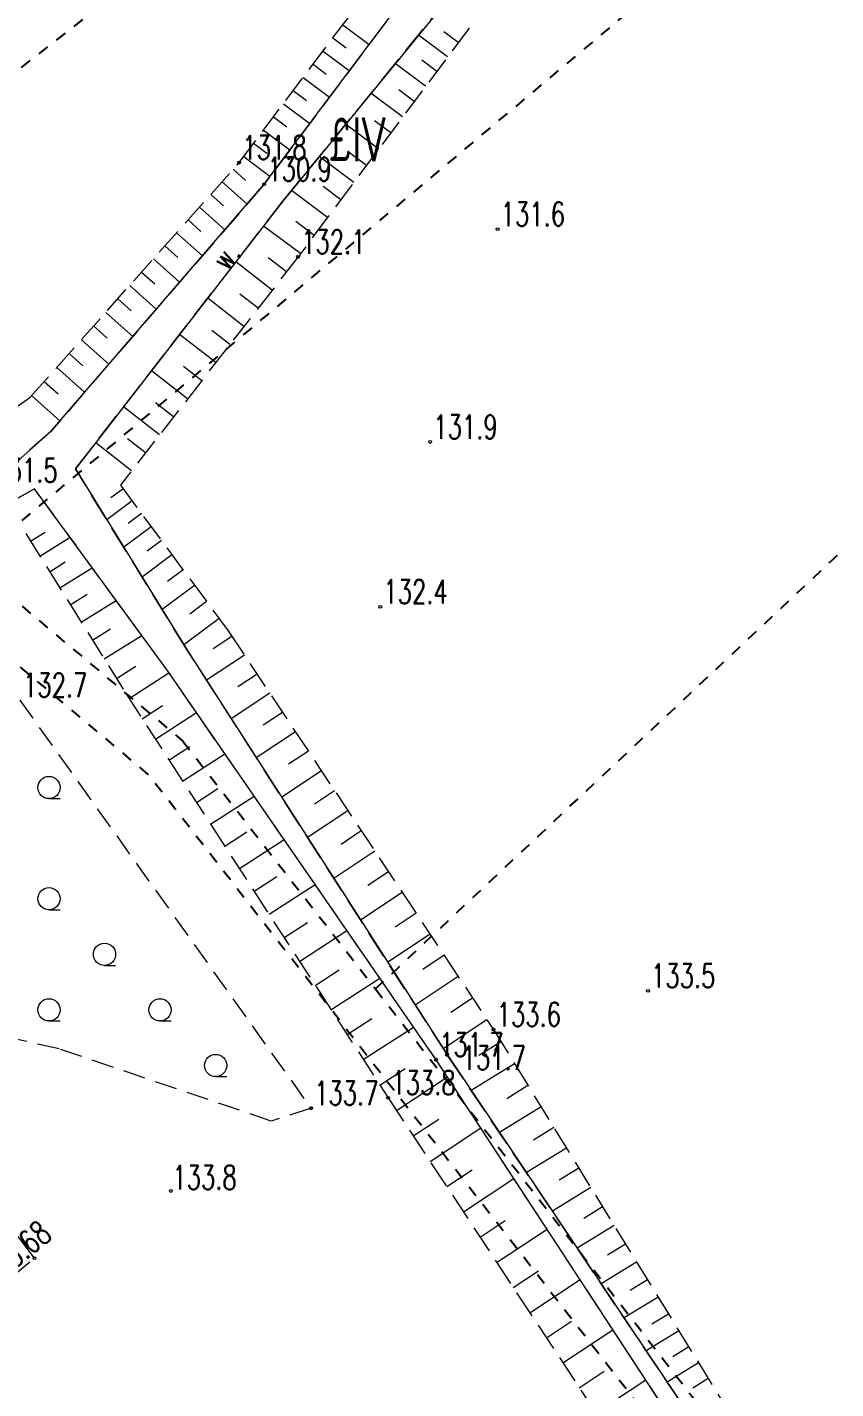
# Model space of a CAD drawing. Header units: metres. Extents: x 7583802 to 7586368, y 5958992 to 5960558.
# Drawn here: x 7586009.9 to 7586060.8, y 5959615.5 to 5959701.3 of the extents above; entities that cross this region are included whole.
import ezdxf
from ezdxf.enums import TextEntityAlignment as Align

# ---------------------------------------------------------------- set-up
doc = ezdxf.new("R2010")
doc.units = ezdxf.units.M
for name, pattern in [('2', [3, 2, -1]), ('3_1', [0]), ('3_BUBZ02', [2.45, 1.75, -0.7]), ('3_BUBZ02G', [2.45, 1.75, -0.7]), ('3_KTJZ01', [4, 3, -1]), ('3_PTRW02', [0]), ('3_PTTL', [2.1, 1.4, -0.7]), ('GUZ', [1.4, 0.7, -0.7])]:
    doc.linetypes.add(name, pattern=pattern)
doc.layers.get('0').update_dxf_attribs({"color": 250, "linetype": 'CONTINUOUS', "lineweight": 100})
for name, color, linetype, lineweight in [('BUBZ_L_1', 7, '3_BUBZ02', 18), ('KONTURY_L_0', 114, '2', 25), ('KONTURY_NR_T_0', 114, 'CONTINUOUS', 25), ('KTJZ_L_0', 7, '3_KTJZ01', 18), ('PTRW_E_T_0', 7, 'CONTINUOUS', 15), ('PTRW_L_1', 7, 'CONTINUOUS', 18), ('PTTL_L_4', 7, '3_PTTL', 18), ('RTPW_T_0', 7, 'CONTINUOUS', 15), ('RTPW_T_1', 7, 'CONTINUOUS', 15)]:
    doc.layers.add(name, color=color, linetype=linetype, lineweight=lineweight)
doc.styles.get("Standard").update_dxf_attribs({"font": 'Simplex.SHX', "width": 0.75})

# ---------------------------------------------------------------- blocks, each defined once
blk = doc.blocks.new('3_PTTL05')
at = {"linetype": 'CONTINUOUS'}
blk.add_line((0, -0.7), (0.7, -0.7), dxfattribs=at)
blk.add_circle((0, 0), 0.7, dxfattribs=at)
blk = doc.blocks.new('3_RTPW01')
at = {"linetype": 'CONTINUOUS'}
blk.add_circle((0, 0), 0.09, dxfattribs=at)
blk = doc.blocks.new('3_RTPW02')
at = {"linetype": 'CONTINUOUS'}
blk.add_circle((0, 0), 0.09, dxfattribs=at)

msp = doc.modelspace()

# ---------------------------------------------------------------- linework, layer by layer
at = {"layer": 'BUBZ_L_1', "linetype": '3_BUBZ02G'}
for p, q in [((7586023.23, 5959692.75), (7586032.33, 5959704.85)), ((7586037.69, 5959701.19), (7586026.94, 5959686.81)), ((7586010.05, 5959677.96), (7586023.23, 5959692.75)), ((7586026.94, 5959686.81), (7586015.75, 5959672.44)), ((7586005.04, 5959674.4), (7586010.05, 5959677.96)), ((7586015.75, 5959672.44), (7586022.55, 5959663.26)), ((7586009.8, 5959669.39), (7586016.07, 5959659.36)), ((7586022.55, 5959663.26), (7586039.249, 5959638.163)), ((7586016.07, 5959659.36), (7586032.614, 5959633.863)), ((7586039.249, 5959638.163), (7586054.18, 5959613.9)), ((7586032.614, 5959633.863), (7586048.26, 5959610.14))]:
    msp.add_line(p, q, dxfattribs=at)
at = {"layer": 'BUBZ_L_1', "linetype": '3_BUBZ02'}
for p, q in [((7586033.95, 5959703.56), (7586024.81, 5959691.39)), ((7586025.99, 5959690.33), (7586035.8, 5959702.34)), ((7586024.81, 5959691.39), (7586011.34, 5959675.8)), ((7586012.92, 5959673.46), (7586025.99, 5959690.33)), ((7586011.34, 5959675.8), (7586007.55, 5959672.43)), ((7586020, 5959661.99), (7586012.92, 5959673.46)), ((7586010.34, 5959672.22), (7585988.24, 5959659.65)), ((7586018.76, 5959660.7), (7586010.34, 5959672.22)), ((7586036.326, 5959636.585), (7586020, 5959661.99)), ((7586035.63, 5959636.27), (7586018.76, 5959660.7)), ((7586052.392, 5959612.694), (7586036.326, 5959636.585)), ((7586051.46, 5959612.1), (7586035.63, 5959636.27))]:
    msp.add_line(p, q, dxfattribs=at)
at = {"layer": 'BUBZ_L_1', "linetype": '3_1'}
for p, q in [((7586029.138, 5959700.605), (7586029.966, 5959699.982)), ((7586029.761, 5959701.434), (7586031.418, 5959700.188)), ((7586036.36, 5959699.411), (7586034.527, 5959700.781)), ((7586037.031, 5959700.308), (7586036.133, 5959700.979)), ((7586028.514, 5959699.776), (7586030.172, 5959698.53)), ((7586027.891, 5959698.947), (7586028.72, 5959698.324)), ((7586034.975, 5959697.558), (7586033.062, 5959698.988)), ((7586035.675, 5959698.494), (7586034.738, 5959699.194)), ((7586027.267, 5959698.118), (7586028.926, 5959696.87)), ((7586026.643, 5959697.288), (7586027.473, 5959696.664)), ((7586034.26, 5959696.601), (7586033.283, 5959697.332)), ((7586026.019, 5959696.458), (7586027.679, 5959695.21)), ((7586033.529, 5959695.624), (7586031.533, 5959697.117)), ((7586025.394, 5959695.628), (7586026.225, 5959695.004)), ((7586024.77, 5959694.797), (7586026.431, 5959693.548)), ((7586032.021, 5959693.607), (7586029.938, 5959695.164)), ((7586032.783, 5959694.626), (7586031.764, 5959695.389)), ((7586024.145, 5959693.967), (7586024.976, 5959693.342)), ((7586023.52, 5959693.136), (7586025.182, 5959691.885)), ((7586030.448, 5959691.502), (7586028.274, 5959693.127)), ((7586031.243, 5959692.566), (7586030.179, 5959693.361)), ((7586022.855, 5959692.329), (7586023.636, 5959691.632)), ((7586022.153, 5959691.541), (7586023.728, 5959690.137)), ((7586029.635, 5959690.415), (7586028.525, 5959691.245)), ((7586021.445, 5959690.747), (7586022.239, 5959690.04)), ((7586028.805, 5959689.305), (7586026.538, 5959691.001)), ((7586020.733, 5959689.948), (7586022.332, 5959688.522)), ((7586020.015, 5959689.142), (7586020.82, 5959688.424)), ((7586027.096, 5959687.019), (7586024.771, 5959688.757)), ((7586027.958, 5959688.171), (7586026.805, 5959689.033)), ((7586019.291, 5959688.33), (7586020.915, 5959686.882)), ((7586018.561, 5959687.511), (7586019.38, 5959686.782)), ((7586017.827, 5959686.686), (7586019.476, 5959685.216)), ((7586025.316, 5959684.725), (7586023.028, 5959686.507)), ((7586026.209, 5959685.871), (7586025.063, 5959686.763)), ((7586017.086, 5959685.855), (7586017.917, 5959685.115)), ((7586016.339, 5959685.018), (7586018.015, 5959683.525)), ((7586024.426, 5959683.581), (7586023.283, 5959684.471)), ((7586015.587, 5959684.174), (7586016.431, 5959683.422)), ((7586023.536, 5959682.438), (7586021.253, 5959684.216)), ((7586014.829, 5959683.323), (7586016.53, 5959681.807)), ((7586014.066, 5959682.466), (7586014.923, 5959681.702)), ((7586021.759, 5959680.157), (7586019.482, 5959681.93)), ((7586022.647, 5959681.297), (7586021.507, 5959682.185)), ((7586013.296, 5959681.602), (7586015.023, 5959680.063)), ((7586012.52, 5959680.732), (7586013.391, 5959679.956)), ((7586011.739, 5959679.855), (7586013.493, 5959678.292)), ((7586019.987, 5959677.881), (7586017.716, 5959679.65)), ((7586020.873, 5959679.018), (7586019.736, 5959679.904)), ((7586010.951, 5959678.971), (7586011.835, 5959678.183)), ((7586010.157, 5959678.08), (7586011.939, 5959676.493)), ((7586019.103, 5959676.746), (7586017.968, 5959677.629)), ((7586018.219, 5959675.611), (7586015.954, 5959677.376)), ((7586016.456, 5959673.347), (7586014.196, 5959675.107)), ((7586017.337, 5959674.478), (7586016.206, 5959675.359)), ((7586016.485, 5959671.448), (7586014.891, 5959670.267)), ((7586015.918, 5959672.213), (7586015.154, 5959671.646)), ((7586017.075, 5959670.651), (7586016.244, 5959670.036)), ((7586017.691, 5959669.82), (7586015.959, 5959668.537)), ((7586010.094, 5959668.919), (7586011.006, 5959669.49)), ((7586010.686, 5959667.973), (7586012.579, 5959669.156)), ((7586018.332, 5959668.954), (7586017.429, 5959668.286)), ((7586019.001, 5959668.052), (7586017.119, 5959666.658)), ((7586011.3, 5959666.99), (7586012.282, 5959667.604)), ((7586011.937, 5959665.971), (7586013.976, 5959667.245)), ((7586019.698, 5959667.111), (7586018.717, 5959666.384)), ((7586012.598, 5959664.913), (7586013.656, 5959665.575)), ((7586020.424, 5959666.13), (7586018.38, 5959664.615)), ((7586013.285, 5959663.816), (7586015.48, 5959665.188)), ((7586021.181, 5959665.108), (7586020.116, 5959664.318)), ((7586021.971, 5959664.042), (7586019.749, 5959662.396)), ((7586013.997, 5959662.677), (7586015.135, 5959663.389)), ((7586014.735, 5959661.495), (7586017.099, 5959662.973)), ((7586022.777, 5959662.919), (7586021.595, 5959662.133)), ((7586023.563, 5959661.738), (7586021.181, 5959660.152)), ((7586015.502, 5959660.269), (7586016.728, 5959661.035)), ((7586016.3, 5959659.006), (7586018.807, 5959660.632)), ((7586024.356, 5959660.546), (7586023.155, 5959659.748)), ((7586025.154, 5959659.346), (7586022.734, 5959657.735)), ((7586017.125, 5959657.734), (7586018.397, 5959658.559)), ((7586017.962, 5959656.444), (7586020.543, 5959658.118)), ((7586025.96, 5959658.136), (7586024.74, 5959657.324)), ((7586026.771, 5959656.916), (7586024.312, 5959655.28)), ((7586018.812, 5959655.134), (7586020.121, 5959655.984)), ((7586019.674, 5959653.806), (7586022.33, 5959655.53)), ((7586027.589, 5959655.686), (7586026.35, 5959654.862)), ((7586028.414, 5959654.447), (7586025.916, 5959652.785)), ((7586020.548, 5959652.458), (7586021.896, 5959653.333)), ((7586021.435, 5959651.091), (7586024.17, 5959652.866)), ((7586029.245, 5959653.198), (7586027.986, 5959652.36)), ((7586030.083, 5959651.939), (7586027.545, 5959650.25)), ((7586022.336, 5959649.704), (7586023.723, 5959650.604)), ((7586023.249, 5959648.296), (7586026.064, 5959650.123)), ((7586030.927, 5959650.67), (7586029.648, 5959649.818)), ((7586031.779, 5959649.39), (7586029.2, 5959647.674)), ((7586024.175, 5959646.868), (7586025.604, 5959647.795)), ((7586032.637, 5959648.101), (7586031.337, 5959647.236)), ((7586025.116, 5959645.419), (7586028.014, 5959647.3)), ((7586033.501, 5959646.801), (7586030.881, 5959645.058)), ((7586026.07, 5959643.949), (7586027.54, 5959644.903)), ((7586034.373, 5959645.491), (7586033.053, 5959644.612)), ((7586027.037, 5959642.457), (7586030.021, 5959644.393)), ((7586035.252, 5959644.171), (7586032.59, 5959642.399)), ((7586036.137, 5959642.839), (7586034.796, 5959641.947)), ((7586028.019, 5959640.944), (7586029.533, 5959641.926)), ((7586037.03, 5959641.498), (7586034.325, 5959639.698)), ((7586029.016, 5959639.409), (7586032.087, 5959641.401)), ((7586037.93, 5959640.145), (7586036.567, 5959639.238)), ((7586030.027, 5959637.851), (7586031.584, 5959638.862)), ((7586031.052, 5959636.27), (7586034.214, 5959638.321)), ((7586038.837, 5959638.782), (7586036.089, 5959636.954)), ((7586039.724, 5959637.391), (7586038.331, 5959636.534)), ((7586032.093, 5959634.666), (7586033.697, 5959635.707)), ((7586040.582, 5959635.998), (7586037.851, 5959634.317)), ((7586033.144, 5959633.06), (7586036.348, 5959635.174)), ((7586041.422, 5959634.632), (7586040.084, 5959633.809)), ((7586042.245, 5959633.295), (7586039.623, 5959631.681)), ((7586034.199, 5959631.46), (7586035.798, 5959632.515)), ((7586035.252, 5959629.863), (7586038.446, 5959631.97)), ((7586043.051, 5959631.984), (7586041.767, 5959631.194)), ((7586043.842, 5959630.7), (7586041.325, 5959629.151)), ((7586044.616, 5959629.441), (7586043.383, 5959628.683)), ((7586036.304, 5959628.269), (7586037.898, 5959629.32)), ((7586037.354, 5959626.677), (7586040.538, 5959628.777)), ((7586045.375, 5959628.208), (7586042.959, 5959626.722)), ((7586046.118, 5959627), (7586044.935, 5959626.272)), ((7586038.402, 5959625.087), (7586039.992, 5959626.135)), ((7586039.449, 5959623.5), (7586042.623, 5959625.593)), ((7586046.847, 5959625.817), (7586044.527, 5959624.39)), ((7586047.56, 5959624.657), (7586046.424, 5959623.958)), ((7586048.26, 5959623.521), (7586046.033, 5959622.151)), ((7586040.494, 5959621.916), (7586042.078, 5959622.961)), ((7586041.537, 5959620.334), (7586044.701, 5959622.42)), ((7586048.945, 5959622.407), (7586047.854, 5959621.736)), ((7586049.616, 5959621.317), (7586047.478, 5959620.001)), ((7586050.274, 5959620.248), (7586049.226, 5959619.603)), ((7586042.579, 5959618.754), (7586044.158, 5959619.796)), ((7586043.619, 5959617.177), (7586046.772, 5959619.257)), ((7586050.918, 5959619.2), (7586048.866, 5959617.938)), ((7586051.55, 5959618.174), (7586050.544, 5959617.556)), ((7586044.657, 5959615.603), (7586046.231, 5959616.641)), ((7586052.168, 5959617.169), (7586050.198, 5959615.956)), ((7586045.694, 5959614.031), (7586048.837, 5959616.105)), ((7586052.775, 5959616.184), (7586051.809, 5959615.59))]:
    msp.add_line(p, q, dxfattribs=at)
msp.add_point((7586037.69, 5959701.19), dxfattribs=at)
at = {"layer": 'KONTURY_L_0', "linetype": 'GUZ'}
for p, q in [((7586066.47, 5959742.94), (7585988.51, 5959682.47)), ((7586031.82, 5959640.72), (7586134.58, 5959737.18)), ((7586006.34, 5959667.51), (7586069.9, 5959720.8)), ((7586017.51, 5959654.23), (7585986.09, 5959680.59)), ((7586006.34, 5959667.51), (7586019.68, 5959656.33)), ((7586019.68, 5959656.33), (7586031.82, 5959640.72)), ((7586057.91, 5959602.27), (7586017.51, 5959654.23)), ((7586031.82, 5959640.72), (7586060.39, 5959603.96))]:
    msp.add_line(p, q, dxfattribs=at)
at = {"layer": 'KTJZ_L_0', "linetype": '3_KTJZ01'}
for p, q in [((7586010.34, 5959623.77), (7586007.43, 5959627.61)), ((7586007.74, 5959621.63), (7586010.34, 5959623.77))]:
    msp.add_line(p, q, dxfattribs=at)
at = {"layer": 'PTRW_L_1', "linetype": '3_PTRW02'}
for p, q in [((7586024.81, 5959691.39), (7586033.95, 5959703.56)), ((7586035.8, 5959702.34), (7586025.99, 5959690.33)), ((7586011.34, 5959675.8), (7586024.81, 5959691.39)), ((7586025.99, 5959690.33), (7586012.92, 5959673.46)), ((7586007.55, 5959672.43), (7586011.34, 5959675.8)), ((7586012.92, 5959673.46), (7586020, 5959661.99)), ((7586010.34, 5959672.22), (7585988.24, 5959659.65)), ((7586018.76, 5959660.7), (7586010.34, 5959672.22)), ((7586020, 5959661.99), (7586036.326, 5959636.585)), ((7586035.632, 5959636.265), (7586018.76, 5959660.7)), ((7586036.326, 5959636.585), (7586052.392, 5959612.694)), ((7586051.46, 5959612.1), (7586035.632, 5959636.265))]:
    msp.add_line(p, q, dxfattribs=at)
at = {"layer": 'PTTL_L_4', "linetype": '3_PTTL'}
for p, q in [((7586009.42, 5959658.9), (7586027.757, 5959633.204)), ((7586011.9, 5959636.94), (7586000.688, 5959639.47)), ((7586025.25, 5959632.4), (7586011.9, 5959636.94)), ((7586027.757, 5959633.204), (7586025.25, 5959632.4))]:
    msp.add_line(p, q, dxfattribs=at)

# ---------------------------------------------------------------- block references
at = {"layer": 'PTTL_L_4'}
for p in [(7586011.25, 5959653.4), (7586011.25, 5959646.4), (7586014.75, 5959642.9), (7586011.25, 5959639.4), (7586018.25, 5959639.4), (7586021.75, 5959635.9)]:
    msp.add_blockref('3_PTTL05', p, dxfattribs=at)
at = {"layer": 'RTPW_T_0'}
for p in [(7586023.23, 5959692.75), (7586024.81, 5959691.39), (7586039.51, 5959688.56), (7586026.94, 5959686.81), (7586035.26, 5959675.16), (7586032.12, 5959664.78), (7586048.978, 5959640.599), (7586039.249, 5959638.163), (7586035.632, 5959636.265), (7586036.326, 5959636.585), (7586032.614, 5959633.863), (7586027.757, 5959633.204), (7586018.93, 5959628)]:
    msp.add_blockref('3_RTPW01', p, dxfattribs=at)
at = {"layer": 'RTPW_T_1'}
msp.add_blockref('3_RTPW02', (7586010.34, 5959623.77), dxfattribs=at)

# ---------------------------------------------------------------- texts
at = {"layer": 'KONTURY_NR_T_0', "width": 0.7}
msp.add_text('£IV', height=2.75, dxfattribs=at).set_placement((7586028.98, 5959695.6), align=Align.TOP_LEFT)
at = {"layer": 'PTRW_E_T_0', "width": 0.7}
msp.add_text('w.', height=1.5, rotation=53.13009, dxfattribs=at).set_placement((7586022.382, 5959686.872), align=Align.MIDDLE)
at = {"layer": 'RTPW_T_0', "width": 0.7}
for s, p in [('131.8', (7586023.43, 5959692.95)), ('130.9', (7586025.01, 5959691.59)), ('131.6', (7586039.71, 5959688.76)), ('132.1', (7586027.14, 5959687.01)), ('131.9', (7586035.46, 5959675.36)), ('131.5', (7586007.75, 5959672.63)), ('132.4', (7586032.32, 5959664.98)), ('132.7', (7586009.625, 5959659.1)), ('133.5', (7586049.178, 5959640.799)), ('133.6', (7586039.449, 5959638.363)), ('131.7', (7586035.832, 5959636.465)), ('131.7', (7586037.243, 5959635.629)), ('133.8', (7586032.814, 5959634.063)), ('133.7', (7586027.957, 5959633.404)), ('133.8', (7586019.03, 5959628.1))]:
    msp.add_text(s, height=1.5, dxfattribs=at).set_placement(p)
at = {"layer": 'RTPW_T_1', "width": 0.7}
msp.add_text('133.68', height=1.5, rotation=39.54403, dxfattribs=at).set_placement((7586007.721, 5959621.925))

doc.saveas('drawing.dxf')
